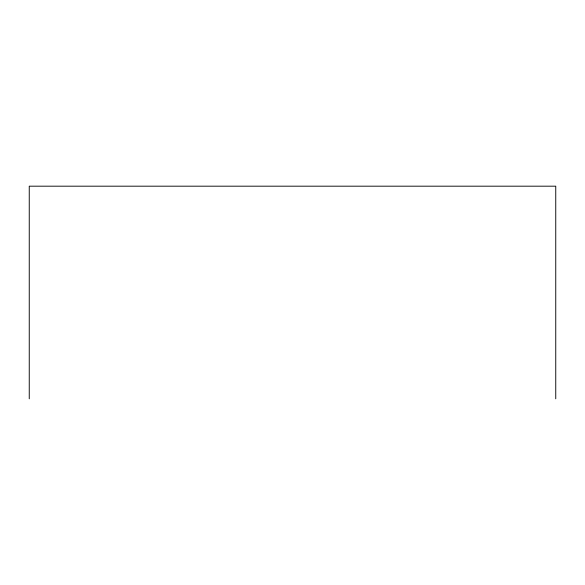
<?xml version="1.0" encoding="UTF-8"?>
<svg xmlns="http://www.w3.org/2000/svg" width="585" height="585" viewBox="0 0 585 585"><rect width="100%" height="100%" fill="white"/><g stroke="black" fill="none" stroke-linecap="round" stroke-linejoin="round"><path stroke-width="0.88" d="M555.75 398.816L555.75 186.184L29.25 186.184L29.25 398.816"/></g></svg>
